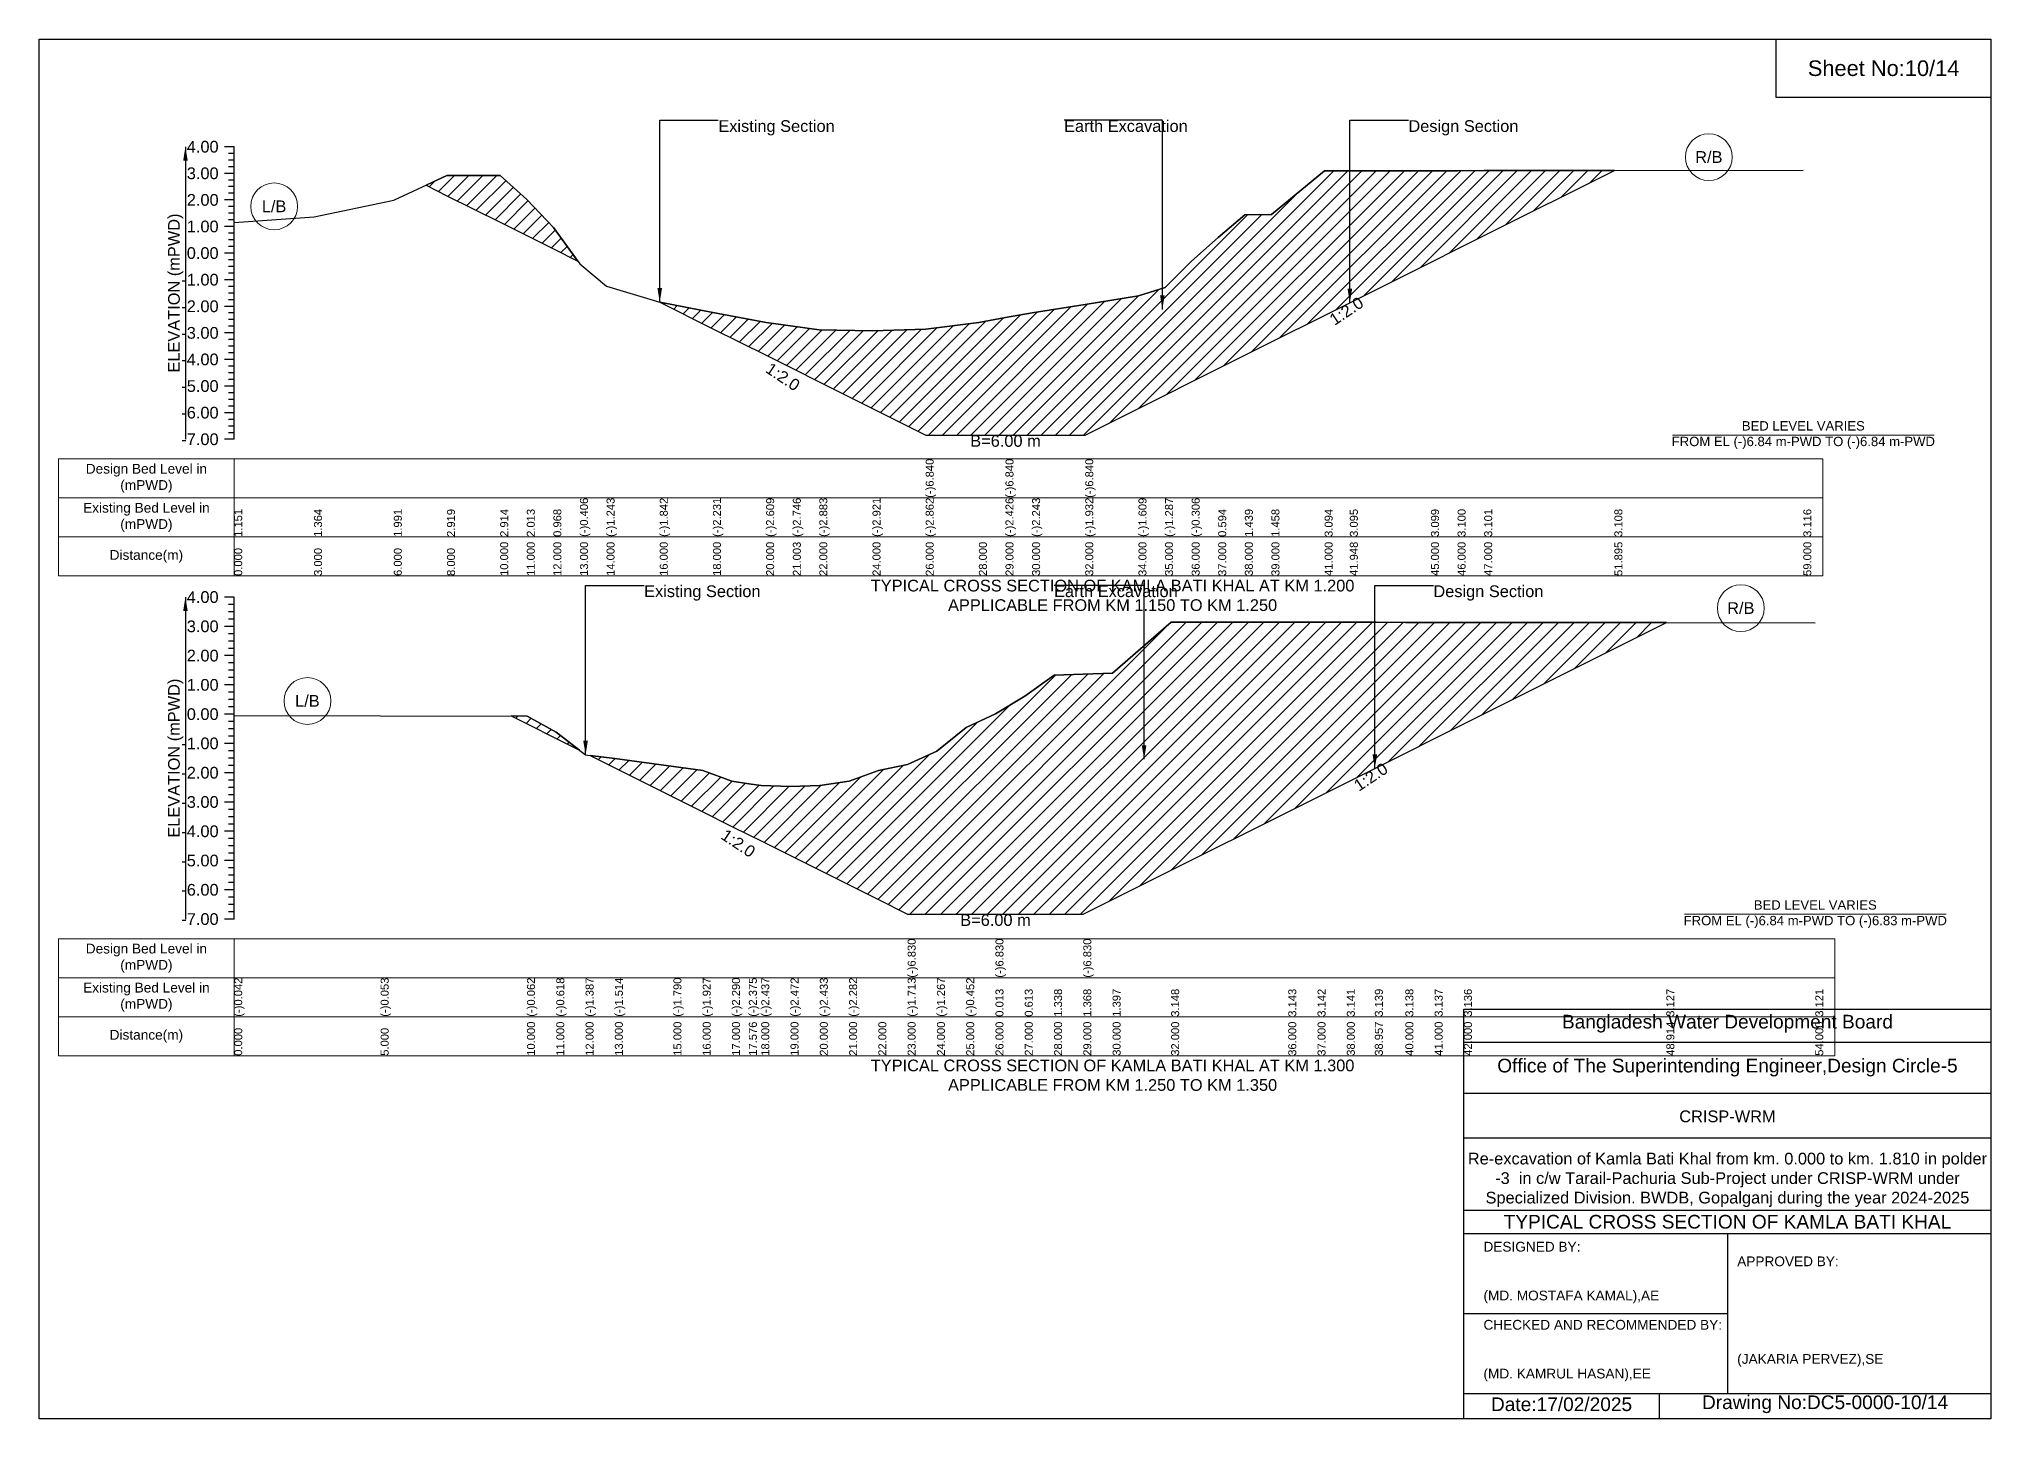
# Model space of a CAD drawing. Header units: inches. Extents: x 91000 to 238000, y -5656 to 51.
# Drawn here: x 190000 to 198000, y -5656 to 0 of the extents above; entities that cross this region are included whole.
import ezdxf

# ---------------------------------------------------------------- set-up
doc = ezdxf.new("R2010")
doc.units = ezdxf.units.IN
doc.header["$LTSCALE"] = 7
doc.header["$MEASUREMENT"] = 0
for name, color, linetype, lineweight in [('Cross section Data Border', 7, 'Continuous', 9), ('Cross Section Labels', 7, 'Continuous', 9), ('Existing_Bed_Level for Xsection', 7, 'Continuous', 25)]:
    doc.layers.add(name, color=color, linetype=linetype, lineweight=lineweight)
doc.styles.get("Standard").update_dxf_attribs({"font": 'arial.ttf'})
doc.dimstyles.get("Standard").update_dxf_attribs({"dimtxt": 0.18, "dimasz": 0.18, "dimexe": 0.18, "dimexo": 0.0625, "dimgap": 0.09, "dimtad": 0, "dimtih": 1, "dimtoh": 1, "dimdec": 4, "dimzin": 0, "dimdsep": 46, "dimtxsty": 'Standard', "dimcen": 0.09, "dimadec": 0, "dimazin": 0, "dimtfac": 1, "dimtdec": 4, "dimtofl": 0, "dimtmove": 0, "dimatfit": 3, "dimfxl": 1, "dimtolj": 1, "dimtzin": 0, "dimarcsym": 0})

msp = doc.modelspace()

# ---------------------------------------------------------------- hatches: boundary and pattern name
at = {"layer": 'Existing_Bed_Level for Xsection'}
h = msp.add_hatch(dxfattribs=at)
h.set_pattern_fill('ANSI31', color=256, scale=327, style=0)
h.paths.add_polyline_path([(191586.2, -599.3), (191672, -642.2), (191890, -751.2), (191999, -805.7), (192108, -860.2), (192208.8, -910.6), (192108, -772.1), (191999, -658.2), (191890, -560), (191672, -559.4)])
h = msp.add_hatch(dxfattribs=at)
h.set_pattern_fill('ANSI31', color=256, scale=327, style=0)
h.paths.add_polyline_path([(192544.7, -1078.5), (192762, -1187.2), (192980, -1296.2), (193089.4, -1350.8), (193198, -1405.2), (193416, -1514.2), (193634, -1623.2), (193852, -1623.2), (193961, -1623.2), (194070, -1623.2), (194288, -1623.2), (194506, -1514.2), (194615, -1459.7), (194724, -1405.2), (194833, -1350.7), (194942, -1296.2), (195051, -1241.7), (195269, -1132.7), (195372.3, -1081), (195705, -914.7), (195814, -860.2), (195923, -805.7), (196456.6, -538.9), (195923, -539.5), (195814, -539.7), (195705, -539.8), (195372.3, -540.2), (195269, -540.4), (195051, -718.7), (194942, -720.8), (194833, -812.9), (194724, -911), (194615, -1017.9), (194506, -1053), (194288, -1088.2), (194070, -1122.1), (193961, -1142), (193852, -1162), (193634, -1189.6), (193416, -1196), (193198, -1191.9), (193089.4, -1177), (192980, -1162), (192762, -1120.8)])
h = msp.add_hatch(dxfattribs=at)
h.set_pattern_fill('ANSI31', color=256, scale=360, style=0)
h.paths.add_polyline_path([(192258.3, -2936.1), (192360, -2987), (192600, -3107), (192720, -3167), (192840, -3227), (192909.2, -3261.5), (192960, -3287), (193080, -3347), (193200, -3407), (193320, -3467), (193440, -3527), (193560, -3587), (193680, -3587), (193800, -3587), (193920, -3587), (194040, -3587), (194160, -3587), (194280, -3587), (194400, -3527), (194640, -3407), (195120, -3167), (195240, -3107), (195360, -3047), (195474.8, -2989.5), (195480, -2987), (195600, -2927), (195720, -2867), (195840, -2807), (196669.6, -2392.1), (195840, -2391.1), (195720, -2390.9), (195600, -2390.8), (195480, -2390.6), (195474.8, -2390.6), (195360, -2390.5), (195240, -2390.3), (195120, -2390.2), (194640, -2389.6), (194400, -2599.7), (194280, -2603.3), (194160, -2606.8), (194040, -2693.8), (193920, -2765.8), (193800, -2821.6), (193680, -2919.4), (193560, -2972.9), (193440, -2998.6), (193320, -3041.2), (193200, -3059.3), (193080, -3064), (192960, -3059.8), (192909.2, -3052.3), (192840, -3042.2), (192720, -2998.6), (192600, -2982.2), (192360, -2949)])
h = msp.add_hatch(dxfattribs=at)
h.set_pattern_fill('ANSI31', color=256, scale=360, style=0)
h.paths.add_polyline_path([(191935.4, -2774.7), (192000, -2807), (192120, -2867), (192214.6, -2914.2), (192120, -2841.5), (192000, -2774.8)])

# ---------------------------------------------------------------- linework, layer by layer
for points in [[(190000, 0), (198000, 0), (198000, -5656), (190000, -5656)], [(197120, 0), (198000, 0), (198000, -240), (197120, -240)]]:
    msp.add_lwpolyline(points, close=True)
for points in [[(195840, -5656), (195840, -3976), (198000, -3976)], [(195840, -4112), (198000, -4112)], [(195840, -4320), (198000, -4320)], [(195840, -4504), (198000, -4504)], [(195840, -4800), (198000, -4800)], [(195840, -4896), (198000, -4896)], [(196920, -4896), (196920, -5552)], [(195840, -5224), (196920, -5224)], [(195840, -5552), (198000, -5552)], [(196640, -5552), (196640, -5656)]]:
    msp.add_lwpolyline(points)
at = {"layer": 'Cross section Data Border'}
for points in [[(190080, -1720.6), (197311, -1720.6), (197311, -2200.6), (190080, -2200.6)], [(190080, -3687.4), (197360, -3687.4), (197360, -4167.4), (190080, -4167.4)]]:
    msp.add_lwpolyline(points, close=True, dxfattribs=at)
for points in [[(190800, -1720.6), (190800, -2200.6)], [(190080, -1880.6), (197311, -1880.6)], [(190080, -2040.6), (197311, -2040.6)], [(190800, -3687.4), (190800, -4167.4)], [(190080, -3847.4), (197360, -3847.4)], [(190080, -4007.4), (197360, -4007.4)]]:
    msp.add_lwpolyline(points, dxfattribs=at)
at = {"layer": 'Cross Section Labels'}
for points in [[(196695.2, -1623.2), (197766.8, -1623.2)], [(196744.2, -3587), (197815.8, -3587)]]:
    msp.add_lwpolyline(points, dxfattribs=at)
for centre in [(196843.8, -483.9), (190963.5, -686), (196974.8, -2332.5), (191100, -2713.1)]:
    msp.add_circle(centre, 96, dxfattribs=at)
at = {"layer": 'Existing_Bed_Level for Xsection'}
for points in [[(190800, -441.6), (190760, -441.6)], [(190800, -468.9), (190776, -468.9)], [(190800, -1640.6), (190800, -1531.6), (190800, -1422.6), (190800, -1313.6), (190800, -1204.6), (190800, -1095.6), (190800, -986.6), (190800, -877.6), (190800, -768.6), (190800, -659.6), (190800, -550.6), (190800, -441.6)], [(190800, -550.6), (190760, -550.6)], [(190800, -496.1), (190776, -496.1)], [(190800, -523.4), (190776, -523.4)], [(190800, -752.2), (191127, -728.9), (191454, -660.6), (191672, -559.4), (191890, -560), (191999, -658.2), (192108, -772.1), (192217, -921.9), (192326, -1013.1), (192544, -1078.4), (192544.7, -1078.5), (192762, -1120.8), (192980, -1162), (193089.4, -1177), (193198, -1191.9), (193416, -1196), (193634, -1189.6), (193634, -1189.6), (193852, -1162), (193961, -1142), (193961, -1142), (194070, -1122.1), (194288, -1088.2), (194288, -1088.2), (194506, -1053), (194615, -1017.9), (194724, -911), (194833, -812.9), (194942, -720.8), (195051, -718.7), (195269, -540.4), (195372.3, -540.2), (195705, -539.8), (195814, -539.7), (195923, -539.5), (196456.6, -538.9), (197231, -537.9)], [(190800, -577.9), (190776, -577.9)], [(190800, -605.1), (190776, -605.1)], [(190800, -632.4), (190776, -632.4)], [(190800, -659.6), (190760, -659.6)], [(190800, -686.9), (190776, -686.9)], [(190800, -714.1), (190776, -714.1)], [(190800, -768.6), (190760, -768.6)], [(190800, -741.4), (190776, -741.4)], [(190800, -795.9), (190776, -795.9)], [(190800, -877.6), (190760, -877.6)], [(190800, -823.1), (190776, -823.1)], [(190800, -850.4), (190776, -850.4)], [(190800, -904.9), (190776, -904.9)], [(190800, -932.1), (190776, -932.1)], [(190800, -959.4), (190776, -959.4)], [(190800, -986.6), (190760, -986.6)], [(190800, -1013.9), (190776, -1013.9)], [(190800, -1095.6), (190760, -1095.6)], [(190800, -1041.1), (190776, -1041.1)], [(190800, -1068.4), (190776, -1068.4)], [(190800, -1122.9), (190776, -1122.9)], [(190800, -1150.1), (190776, -1150.1)], [(190800, -1177.4), (190776, -1177.4)], [(190800, -1204.6), (190760, -1204.6)], [(190800, -1231.9), (190776, -1231.9)], [(190800, -1259.1), (190776, -1259.1)], [(190800, -1313.6), (190760, -1313.6)], [(190800, -1286.4), (190776, -1286.4)], [(190800, -1340.9), (190776, -1340.9)], [(190800, -1422.6), (190760, -1422.6)], [(190800, -1368.1), (190776, -1368.1)], [(190800, -1395.4), (190776, -1395.4)], [(190800, -1449.9), (190776, -1449.9)], [(190800, -1477.1), (190776, -1477.1)], [(190800, -1504.4), (190776, -1504.4)], [(190800, -1531.6), (190760, -1531.6)], [(190800, -1558.9), (190776, -1558.9)], [(190800, -1586.1), (190776, -1586.1)], [(190800, -1640.6), (190760, -1640.6)], [(190800, -1613.4), (190776, -1613.4)], [(190800, -2287.4), (190760, -2287.4)], [(190800, -2317.4), (190776, -2317.4)], [(190800, -3607.4), (190800, -3487.4), (190800, -3367.4), (190800, -3247.4), (190800, -3127.4), (190800, -3007.4), (190800, -2887.4), (190800, -2767.4), (190800, -2647.4), (190800, -2527.4), (190800, -2407.4), (190800, -2287.4)], [(190800, -2347.4), (190776, -2347.4)], [(190800, -2377.4), (190776, -2377.4)], [(190800, -2772.4), (191400, -2773.7), (192000, -2774.8), (192120, -2841.5), (192240, -2933.8), (192258.3, -2936.1), (192360, -2949), (192600, -2982.2), (192720, -2998.6), (192840, -3042.2), (192909.2, -3052.3), (192960, -3059.8), (193080, -3064), (193200, -3059.3), (193320, -3041.2), (193440, -2998.6), (193560, -2972.9), (193560, -2972.9), (193680, -2919.4), (193800, -2821.6), (193920, -2765.8), (193920, -2765.8), (194040, -2693.8), (194160, -2606.8), (194280, -2603.3), (194280, -2603.3), (194400, -2599.7), (194640, -2389.6), (195120, -2390.2), (195240, -2390.3), (195360, -2390.5), (195474.8, -2390.6), (195480, -2390.6), (195600, -2390.8), (195720, -2390.9), (195840, -2391.1), (196669.6, -2392.1), (197280, -2392.9)], [(190800, -2407.4), (190760, -2407.4)], [(190800, -2437.4), (190776, -2437.4)], [(190800, -2467.4), (190776, -2467.4)], [(190800, -2527.4), (190760, -2527.4)], [(190800, -2497.4), (190776, -2497.4)], [(190800, -2557.4), (190776, -2557.4)], [(190800, -2587.4), (190776, -2587.4)], [(190800, -2617.4), (190776, -2617.4)], [(190800, -2647.4), (190760, -2647.4)], [(190800, -2677.4), (190776, -2677.4)], [(190800, -2707.4), (190776, -2707.4)], [(190800, -2767.4), (190760, -2767.4)], [(190800, -2737.4), (190776, -2737.4)], [(190800, -2797.4), (190776, -2797.4)], [(190800, -2827.4), (190776, -2827.4)], [(190800, -2857.4), (190776, -2857.4)], [(190800, -2887.4), (190760, -2887.4)], [(190800, -2917.4), (190776, -2917.4)], [(190800, -2947.4), (190776, -2947.4)], [(190800, -3007.4), (190760, -3007.4)], [(190800, -2977.4), (190776, -2977.4)], [(190800, -3037.4), (190776, -3037.4)], [(190800, -3067.4), (190776, -3067.4)], [(190800, -3097.4), (190776, -3097.4)], [(190800, -3127.4), (190760, -3127.4)], [(190800, -3157.4), (190776, -3157.4)], [(190800, -3187.4), (190776, -3187.4)], [(190800, -3247.4), (190760, -3247.4)], [(190800, -3217.4), (190776, -3217.4)], [(190800, -3277.4), (190776, -3277.4)], [(190800, -3307.4), (190776, -3307.4)], [(190800, -3337.4), (190776, -3337.4)], [(190800, -3367.4), (190760, -3367.4)], [(190800, -3397.4), (190776, -3397.4)], [(190800, -3427.4), (190776, -3427.4)], [(190800, -3487.4), (190760, -3487.4)], [(190800, -3457.4), (190776, -3457.4)], [(190800, -3517.4), (190776, -3517.4)], [(190800, -3547.4), (190776, -3547.4)], [(190800, -3577.4), (190776, -3577.4)], [(190800, -3607.4), (190760, -3607.4)]]:
    msp.add_lwpolyline(points, dxfattribs=at)
for points in [[(191586.2, -599.3), (191672, -642.2), (191890, -751.2), (191999, -805.7), (192108, -860.2), (192208.8, -910.6), (192108, -772.1), (191999, -658.2), (191890, -560), (191672, -559.4)], [(192544.7, -1078.5), (192544.7, -1078.5), (192762, -1187.2), (192980, -1296.2), (193089.4, -1350.8), (193198, -1405.2), (193416, -1514.2), (193634, -1623.2), (193634, -1623.2), (193852, -1623.2), (193961, -1623.2), (193961, -1623.2), (194070, -1623.2), (194288, -1623.2), (194288, -1623.2), (194506, -1514.2), (194615, -1459.7), (194724, -1405.2), (194833, -1350.7), (194942, -1296.2), (195051, -1241.7), (195269, -1132.7), (195372.3, -1081), (195705, -914.7), (195814, -860.2), (195923, -805.7), (196456.6, -538.9), (195923, -539.5), (195814, -539.7), (195705, -539.8), (195372.3, -540.2), (195269, -540.4), (195051, -718.7), (194942, -720.8), (194833, -812.9), (194724, -911), (194615, -1017.9), (194506, -1053), (194288, -1088.2), (194288, -1088.2), (194070, -1122.1), (193961, -1142), (193961, -1142), (193852, -1162), (193634, -1189.6), (193634, -1189.6), (193416, -1196), (193198, -1191.9), (193089.4, -1177), (192980, -1162), (192762, -1120.8), (192544.7, -1078.5)], [(192258.3, -2936.1), (192360, -2987), (192600, -3107), (192720, -3167), (192840, -3227), (192909.2, -3261.5), (192960, -3287), (193080, -3347), (193200, -3407), (193320, -3467), (193440, -3527), (193560, -3587), (193560, -3587), (193680, -3587), (193800, -3587), (193920, -3587), (193920, -3587), (194040, -3587), (194160, -3587), (194280, -3587), (194280, -3587), (194400, -3527), (194640, -3407), (195120, -3167), (195240, -3107), (195360, -3047), (195474.8, -2989.5), (195480, -2987), (195600, -2927), (195720, -2867), (195840, -2807), (196669.6, -2392.1), (196669.6, -2392.1), (196669.6, -2392.1), (195840, -2391.1), (195720, -2390.9), (195600, -2390.8), (195480, -2390.6), (195474.8, -2390.6), (195360, -2390.5), (195240, -2390.3), (195120, -2390.2), (194640, -2389.6), (194400, -2599.7), (194280, -2603.3), (194280, -2603.3), (194160, -2606.8), (194040, -2693.8), (193920, -2765.8), (193920, -2765.8), (193800, -2821.6), (193680, -2919.4), (193560, -2972.9), (193560, -2972.9), (193440, -2998.6), (193320, -3041.2), (193200, -3059.3), (193080, -3064), (192960, -3059.8), (192909.2, -3052.3), (192840, -3042.2), (192720, -2998.6), (192600, -2982.2), (192360, -2949)], [(191935.4, -2774.7), (192000, -2807), (192120, -2867), (192214.6, -2914.2), (192120, -2841.5), (192000, -2774.8)]]:
    msp.add_lwpolyline(points, close=True, dxfattribs=at)

# ---------------------------------------------------------------- texts
at = {"attachment_point": 5}
for s, insert, char_height in [('Sheet No:10/14', (197560, -120), 64), ('Bangladesh Water Development Board', (196920, -4036), 56), ('Office of The Superintending Engineer,Design Circle-5', (196920, -4216), 56)]:
    msp.add_mtext(s, dxfattribs=dict(at, insert=insert, char_height=char_height))
for s, insert, char_height, width, attachment_point in [('CRISP-WRM', (196920, -4416), 48, 2240, 5), ('Re-excavation of Kamla Bati Khal from km. 0.000 to km. 1.810 in polder -3  in c/w Tarail-Pachuria Sub-Project under CRISP-WRM under Specialized Division. BWDB, Gopalganj during the year 2024-2025', (196920, -4676), 48, 2160, 5), ('TYPICAL CROSS SECTION OF KAMLA BATI KHAL', (196920, -4848), 56, 2240, 5), ('DESIGNED BY:^J^J^J(MD. MOSTAFA KAMAL),AE', (195920, -5056), 40, 1120, 4), ('APPROVED BY:^J^J^J^J^J^J(JAKARIA PERVEZ),SE', (196960, -5216), 40, 1120, 4), ('CHECKED AND RECOMMENDED BY:^J^J^J(MD. KAMRUL HASAN),EE', (195920, -5376), 40, 1120, 4), ('Date:17/02/2025', (196240, -5596), 56, 1120, 5), ('Drawing No:DC5-0000-10/14', (197320, -5596), 56, 1760, 5)]:
    msp.add_mtext(s, dxfattribs=dict(insert=insert, char_height=char_height, width=width, attachment_point=attachment_point))
at = {"layer": 'Cross section Data Border', "char_height": 40, "width": 640, "attachment_point": 5}
for s, insert in [('Design Bed Level in (mPWD)', (190440, -1800.6)), ('Existing Bed Level in (mPWD)', (190440, -1960.6)), ('Distance(m)', (190440, -2120.6)), ('Design Bed Level in (mPWD)', (190440, -3767.4)), ('Existing Bed Level in (mPWD)', (190440, -3927.4)), ('Distance(m)', (190440, -4087.4))]:
    msp.add_mtext(s, dxfattribs=dict(at, insert=insert))
at = {"layer": 'Cross Section Labels'}
for s, insert, char_height, attachment_point in [('Existing Section', (192784, -332.6), 48, 1), ('Earth Excavation', (194201, -332.6), 48, 1), ('Design Section', (195612.3, -332.6), 48, 1), ('R/B', (196843.8, -483.9), 48, 5), ('L/B', (190963.5, -686), 48, 5), ('BED LEVEL VARIES ^JFROM EL (-)6.84 m-PWD TO (-)6.84 m-PWD', (197231, -1623.2), 38.4, 5), ('B=6.00 m', (193961, -1623.2), 48, 2), ('Existing Section', (192480, -2239.4), 48, 1), ('TYPICAL CROSS SECTION OF KAMLA BATI KHAL AT KM 1.200^JAPPLICABLE FROM KM 1.150 TO KM 1.250', (194400, -2280.6), 48, 5), ('Earth Excavation', (194160, -2239.4), 48, 1), ('Design Section', (195714.8, -2239.4), 48, 1), ('R/B', (196974.8, -2332.5), 48, 5), ('L/B', (191100, -2713.1), 48, 5), ('B=6.00 m', (193920, -3587), 48, 2), ('BED LEVEL VARIES ^JFROM EL (-)6.84 m-PWD TO (-)6.83 m-PWD', (197280, -3587), 38.4, 5), ('TYPICAL CROSS SECTION OF KAMLA BATI KHAL AT KM 1.300^JAPPLICABLE FROM KM 1.250 TO KM 1.350', (194400, -4247.4), 48, 5)]:
    msp.add_mtext(s, dxfattribs=dict(at, insert=insert, char_height=char_height, attachment_point=attachment_point))
at = {"layer": 'Cross Section Labels', "char_height": 48, "attachment_point": 2}
for insert, rotation in [((195345, -1094.7), 33.69007), ((193062.1, -1364.5), 326.30993), ((195444.8, -3004.5), 33.69007), ((192879.2, -3276.5), 326.30993)]:
    msp.add_mtext('1:2.0', dxfattribs=dict(at, insert=insert, rotation=rotation))
at = {"layer": 'Existing_Bed_Level for Xsection', "char_height": 48, "attachment_point": 6}
for s, insert in [('4.00', (190736, -441.6)), ('3.00', (190736, -550.6)), ('2.00', (190736, -659.6)), ('1.00', (190736, -768.6)), ('0.00', (190736, -877.6)), ('-1.00', (190736, -986.6)), ('-2.00', (190736, -1095.6)), ('-3.00', (190736, -1204.6)), ('-4.00', (190736, -1313.6)), ('-5.00', (190736, -1422.6)), ('-6.00', (190736, -1531.6)), ('-7.00', (190736, -1640.6)), ('4.00', (190736, -2287.4)), ('3.00', (190736, -2407.4)), ('2.00', (190736, -2527.4)), ('1.00', (190736, -2647.4)), ('0.00', (190736, -2767.4)), ('-1.00', (190736, -2887.4)), ('-2.00', (190736, -3007.4)), ('-3.00', (190736, -3127.4)), ('-4.00', (190736, -3247.4)), ('-5.00', (190736, -3367.4)), ('-6.00', (190736, -3487.4)), ('-7.00', (190736, -3607.4))]:
    msp.add_mtext(s, dxfattribs=dict(at, insert=insert))
at = {"layer": 'Existing_Bed_Level for Xsection', "rotation": 90}
for s, insert, char_height, attachment_point in [('ELEVATION (mPWD)', (190560, -1041.1), 48, 5), ('(-)6.840', (193634, -1880.6), 32.8, 1), ('(-)6.840', (193961, -1880.6), 32.8, 1), ('(-)6.840', (194288, -1880.6), 32.8, 1), ('(-)0.406', (192217, -2040.6), 32.8, 1), ('(-)1.243', (192326, -2040.6), 32.8, 1), ('(-)1.842', (192544, -2040.6), 32.8, 1), ('(-)2.231', (192762, -2040.6), 32.8, 1), ('(-)2.609', (192980, -2040.6), 32.8, 1), ('(-)2.746', (193089.4, -2040.6), 32.8, 1), ('(-)2.883', (193198, -2040.6), 32.8, 1), ('(-)2.921', (193416, -2040.6), 32.8, 1), ('(-)2.862', (193634, -2040.6), 32.8, 1), ('(-)2.426', (193961, -2040.6), 32.8, 1), ('(-)2.243', (194070, -2040.6), 32.8, 1), ('(-)1.932', (194288, -2040.6), 32.8, 1), ('(-)1.609', (194506, -2040.6), 32.8, 1), ('(-)1.287', (194615, -2040.6), 32.8, 1), ('(-)0.306', (194724, -2040.6), 32.8, 1), ('1.151', (190800, -2040.6), 32.8, 1), ('1.364', (191127, -2040.6), 32.8, 1), ('1.991', (191454, -2040.6), 32.8, 1), ('2.919', (191672, -2040.6), 32.8, 1), ('2.914', (191890, -2040.6), 32.8, 1), ('2.013', (191999, -2040.6), 32.8, 1), ('0.968', (192108, -2040.6), 32.8, 1), ('0.594', (194833, -2040.6), 32.8, 1), ('1.439', (194942, -2040.6), 32.8, 1), ('1.458', (195051, -2040.6), 32.8, 1), ('3.094', (195269, -2040.6), 32.8, 1), ('3.095', (195372.3, -2040.6), 32.8, 1), ('3.099', (195705, -2040.6), 32.8, 1), ('3.100', (195814, -2040.6), 32.8, 1), ('3.101', (195923, -2040.6), 32.8, 1), ('3.108', (196456.6, -2040.6), 32.8, 1), ('3.116', (197231, -2040.6), 32.8, 1), ('10.000', (191890, -2200.6), 32.8, 1), ('11.000', (191999, -2200.6), 32.8, 1), ('12.000', (192108, -2200.6), 32.8, 1), ('13.000', (192217, -2200.6), 32.8, 1), ('14.000', (192326, -2200.6), 32.8, 1), ('16.000', (192544, -2200.6), 32.8, 1), ('18.000', (192762, -2200.6), 32.8, 1), ('20.000', (192980, -2200.6), 32.8, 1), ('21.003', (193089.4, -2200.6), 32.8, 1), ('22.000', (193198, -2200.6), 32.8, 1), ('24.000', (193416, -2200.6), 32.8, 1), ('26.000', (193634, -2200.6), 32.8, 1), ('28.000', (193852, -2200.6), 32.8, 1), ('29.000', (193961, -2200.6), 32.8, 1), ('30.000', (194070, -2200.6), 32.8, 1), ('32.000', (194288, -2200.6), 32.8, 1), ('34.000', (194506, -2200.6), 32.8, 1), ('35.000', (194615, -2200.6), 32.8, 1), ('36.000', (194724, -2200.6), 32.8, 1), ('37.000', (194833, -2200.6), 32.8, 1), ('38.000', (194942, -2200.6), 32.8, 1), ('39.000', (195051, -2200.6), 32.8, 1), ('41.000', (195269, -2200.6), 32.8, 1), ('41.948', (195372.3, -2200.6), 32.8, 1), ('45.000', (195705, -2200.6), 32.8, 1), ('46.000', (195814, -2200.6), 32.8, 1), ('47.000', (195923, -2200.6), 32.8, 1), ('51.895', (196456.6, -2200.6), 32.8, 1), ('59.000', (197231, -2200.6), 32.8, 1), ('0.000', (190800, -2200.6), 32.8, 1), ('3.000', (191127, -2200.6), 32.8, 1), ('6.000', (191454, -2200.6), 32.8, 1), ('8.000', (191672, -2200.6), 32.8, 1), ('ELEVATION (mPWD)', (190560, -2947.4), 48, 5), ('(-)6.830', (193560, -3847.4), 32.8, 1), ('(-)6.830', (193920, -3847.4), 32.8, 1), ('(-)6.830', (194280, -3847.4), 32.8, 1), ('(-)0.042', (190800, -4007.4), 32.8, 1), ('(-)0.053', (191400, -4007.4), 32.8, 1), ('(-)0.062', (192000, -4007.4), 32.8, 1), ('(-)0.618', (192120, -4007.4), 32.8, 1), ('(-)1.387', (192240, -4007.4), 32.8, 1), ('(-)1.514', (192360, -4007.4), 32.8, 1), ('(-)1.790', (192600, -4007.4), 32.8, 1), ('(-)1.927', (192720, -4007.4), 32.8, 1), ('(-)2.290', (192840, -4007.4), 32.8, 1), ('(-)2.375', (192909.2, -4007.4), 32.8, 1), ('(-)2.437', (192960, -4007.4), 32.8, 1), ('(-)2.472', (193080, -4007.4), 32.8, 1), ('(-)2.433', (193200, -4007.4), 32.8, 1), ('(-)2.282', (193320, -4007.4), 32.8, 1), ('(-)1.713', (193560, -4007.4), 32.8, 1), ('(-)1.267', (193680, -4007.4), 32.8, 1), ('(-)0.452', (193800, -4007.4), 32.8, 1), ('0.013', (193920, -4007.4), 32.8, 1), ('0.613', (194040, -4007.4), 32.8, 1), ('1.338', (194160, -4007.4), 32.8, 1), ('1.368', (194280, -4007.4), 32.8, 1), ('1.397', (194400, -4007.4), 32.8, 1), ('3.148', (194640, -4007.4), 32.8, 1), ('3.143', (195120, -4007.4), 32.8, 1), ('3.142', (195240, -4007.4), 32.8, 1), ('3.141', (195360, -4007.4), 32.8, 1), ('3.139', (195474.8, -4007.4), 32.8, 1), ('3.138', (195600, -4007.4), 32.8, 1), ('3.137', (195720, -4007.4), 32.8, 1), ('3.136', (195840, -4007.4), 32.8, 1), ('3.127', (196669.6, -4007.4), 32.8, 1), ('3.121', (197280, -4007.4), 32.8, 1), ('0.000', (190800, -4167.4), 32.8, 1), ('5.000', (191400, -4167.4), 32.8, 1), ('10.000', (192000, -4167.4), 32.8, 1), ('11.000', (192120, -4167.4), 32.8, 1), ('12.000', (192240, -4167.4), 32.8, 1), ('13.000', (192360, -4167.4), 32.8, 1), ('15.000', (192600, -4167.4), 32.8, 1), ('16.000', (192720, -4167.4), 32.8, 1), ('17.000', (192840, -4167.4), 32.8, 1), ('17.576', (192909.2, -4167.4), 32.8, 1), ('18.000', (192960, -4167.4), 32.8, 1), ('19.000', (193080, -4167.4), 32.8, 1), ('20.000', (193200, -4167.4), 32.8, 1), ('21.000', (193320, -4167.4), 32.8, 1), ('22.000', (193440, -4167.4), 32.8, 1), ('23.000', (193560, -4167.4), 32.8, 1), ('24.000', (193680, -4167.4), 32.8, 1), ('25.000', (193800, -4167.4), 32.8, 1), ('26.000', (193920, -4167.4), 32.8, 1), ('27.000', (194040, -4167.4), 32.8, 1), ('28.000', (194160, -4167.4), 32.8, 1), ('29.000', (194280, -4167.4), 32.8, 1), ('30.000', (194400, -4167.4), 32.8, 1), ('32.000', (194640, -4167.4), 32.8, 1), ('36.000', (195120, -4167.4), 32.8, 1), ('37.000', (195240, -4167.4), 32.8, 1), ('38.000', (195360, -4167.4), 32.8, 1), ('38.957', (195474.8, -4167.4), 32.8, 1), ('40.000', (195600, -4167.4), 32.8, 1), ('41.000', (195720, -4167.4), 32.8, 1), ('42.000', (195840, -4167.4), 32.8, 1), ('48.914', (196669.6, -4167.4), 32.8, 1), ('54.000', (197280, -4167.4), 32.8, 1)]:
    msp.add_mtext(s, dxfattribs=dict(at, insert=insert, char_height=char_height, attachment_point=attachment_point))

# ---------------------------------------------------------------- leaders
at = {"layer": 'Cross Section Labels', "annotation_type": 0, "has_hookline": 1}
for points, hookline_direction, text_width in [([(192544, -1078.4), (192544, -332.6), (192783.9, -332.6)], 0, 467.2), ([(194603.9, -1107.9), (194603.9, -332.6), (194201.1, -332.6)], 1, 497), ([(195372.3, -1081), (195372.3, -332.6), (195612.2, -332.6)], 0, 441.2), ([(192240, -2933.8), (192240, -2239.4), (192479.9, -2239.4)], 0, 467.2), ([(194529.1, -2952.3), (194529.1, -2239.4), (194160.1, -2239.4)], 1, 497), ([(195474.8, -2989.5), (195474.8, -2239.4), (195714.7, -2239.4)], 0, 441.2)]:
    msp.add_leader(points, dimstyle='Standard', override={"dimasz": 57.6}, dxfattribs=dict(at, hookline_direction=hookline_direction, text_width=text_width))
at = {"layer": 'Existing_Bed_Level for Xsection'}
for points in [[(190600, -441.6), (190600, -1640.6)], [(190600, -2287.4), (190600, -3607.4)]]:
    msp.add_leader(points, dimstyle='Standard', override={"dimasz": 57.6}, dxfattribs=at)

doc.saveas('drawing.dxf')
